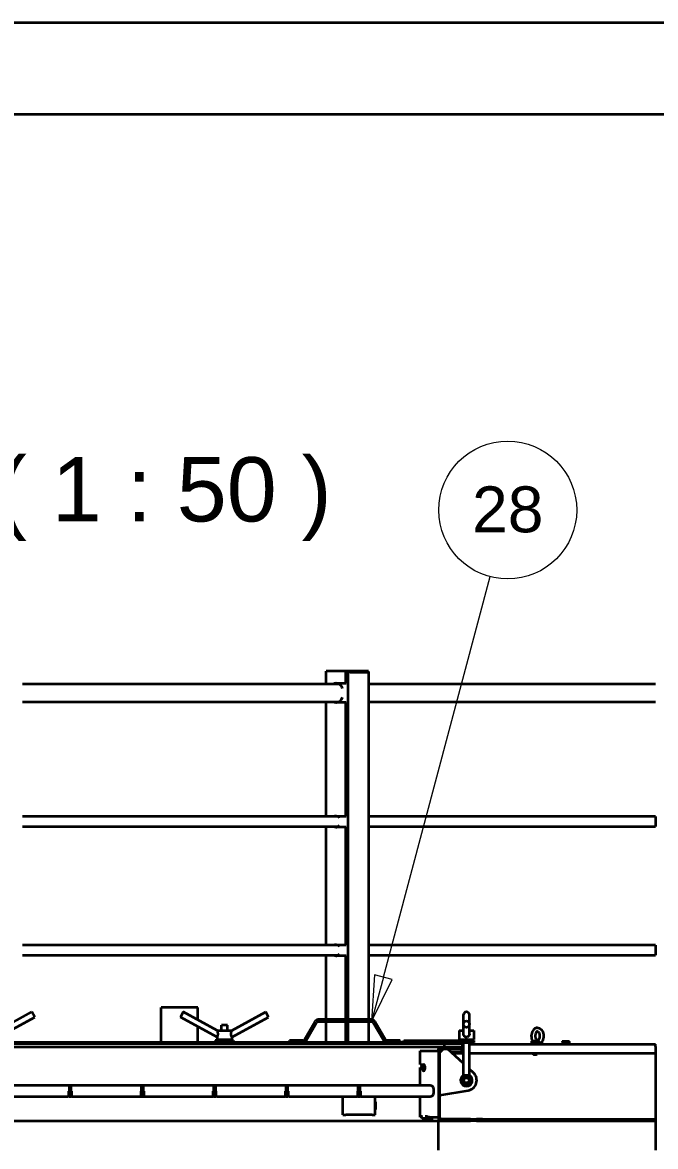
# Model space of a CAD drawing. Header units: millimetres. Extents: x 0 to 42050, y 0 to 29700.
# Drawn here: x 24271 to 25993, y 26642 to 29700 of the extents above; entities that cross this region are included whole.
import ezdxf

# ---------------------------------------------------------------- set-up
doc = ezdxf.new("R2010")
doc.units = ezdxf.units.MM
doc.header["$LTSCALE"] = 50
doc.layers.get('0').update_dxf_attribs({"lineweight": 18})
for name, color, linetype, lineweight in [('Border', 7, 'Continuous', 35), ('Hatch', 7, 'Continuous', 18), ('Symbol', 7, 'Continuous', 18), ('Visible', 7, 'Continuous', 35)]:
    doc.layers.add(name, color=color, linetype=linetype, lineweight=lineweight)
doc.styles.add('Label Text', font='arial.ttf')
doc.styles.add('Note Text', font='arial.ttf')
pattern_1 = [(340.0148, (0, 0), (54.2571, 149.19025), [])]
pattern_2 = [(250.01467, (0, 0), (149.1901, -54.2575), [])]
pattern_3 = [(10.0149, (0, 0), (-27.6073, 156.33106), [])]

# ---------------------------------------------------------------- blocks, each defined once
blk = doc.blocks.new('Borders Bigadan Border')
at = {"layer": 'Border'}
for p, q in [((0, 594), (841, 594)), ((836, 589), (20, 589))]:
    blk.add_line(p, q, dxfattribs=at)
blk = doc.blocks.new('Balloon8')
at = {"layer": 'Symbol'}
for p, q in [((505.056, 542.068), (510.858, 563.863)), ((504.573, 542.196), (504.413, 539.652)), ((505.056, 542.068), (504.413, 539.652)), ((504.413, 539.652), (505.54, 541.939)), ((505.54, 541.939), (504.573, 542.196))]:
    blk.add_line(p, q, dxfattribs=at)
at = {"layer": 'Symbol', "flags": 128}
blk.add_lwpolyline([(504.573, 542.196), (504.413, 539.652), (505.54, 541.939), (504.573, 542.196)], dxfattribs=at)
at = {"layer": 'Symbol'}
blk.add_circle((511.819, 567.473), 3.75, dxfattribs=at)
blk.add_solid([(504.573, 542.196), (504.413, 539.652), (505.54, 541.939), (504.573, 542.196)], dxfattribs=at)
at = {"layer": 'Symbol', "insert": (511.819, 567.494), "char_height": 2.5, "attachment_point": 5, "style": 'Note Text'}
blk.add_mtext('28', dxfattribs=at)

msp = doc.modelspace()

# ---------------------------------------------------------------- hatches: boundary and pattern name
at = {"layer": 'Hatch'}
h = msp.add_hatch(dxfattribs=at)
h.set_pattern_fill('ANSI31', color=256, scale=1270, angle=235.01463, style=0)
h.set_pattern_definition([(280.01463, (0, 0), (156.3312, 27.60655), [])])
edge = h.paths.add_edge_path()
edge.add_ellipse((25478.62, 26975.17), major_axis=(0, 9.1), ratio=0.8790755, start_angle=0, end_angle=360)
h = msp.add_hatch(dxfattribs=at)
h.set_pattern_fill('ANSI31', color=256, scale=1270, angle=295.01482, style=0)
h.set_pattern_definition(pattern_1)
edge = h.paths.add_edge_path()
edge.add_line((23537.62, 26900.33), (23537.62, 26912.33))
edge.add_line((23537.62, 26912.33), (23537.62, 26919.33))
edge.add_ellipse((23540.62, 26919.33), major_axis=(0, 3), ratio=1, start_angle=0, end_angle=90, ccw=False)
edge.add_line((23540.62, 26922.33), (23587.62, 26922.33))
edge.add_line((23587.62, 26922.33), (25417.62, 26922.33))
edge.add_line((25417.62, 26922.33), (25464.62, 26922.33))
edge.add_ellipse((25464.62, 26919.33), major_axis=(0, 3), ratio=1, start_angle=270, end_angle=360, ccw=False)
edge.add_line((25467.62, 26919.33), (25467.62, 26912.33))
edge.add_line((25467.62, 26912.33), (25467.62, 26900.33))
edge.add_line((25467.62, 26900.33), (25470.62, 26900.33))
edge.add_line((25470.62, 26900.33), (25470.62, 26919.33))
edge.add_ellipse((25464.62, 26919.33), major_axis=(0, 6), ratio=1, start_angle=270, end_angle=360)
edge.add_line((25464.62, 26925.33), (23540.62, 26925.33))
edge.add_ellipse((23540.62, 26919.33), major_axis=(0, 6), ratio=1, start_angle=0, end_angle=90)
edge.add_line((23534.62, 26919.33), (23534.62, 26900.33))
edge.add_line((23534.62, 26900.33), (23537.62, 26900.33))
h = msp.add_hatch(dxfattribs=at)
h.set_pattern_fill('ANSI31', color=256, scale=1270, angle=-34.98511, style=0)
h.set_pattern_definition(pattern_3)
edge = h.paths.add_edge_path()
edge.add_line((25462.62, 26912.33), (25410.62, 26912.33))
edge.add_ellipse((25410.62, 26904.33), major_axis=(-8, 0), ratio=1, start_angle=270, end_angle=360)
edge.add_line((25402.62, 26904.33), (25402.62, 26720.33))
edge.add_ellipse((25410.62, 26720.33), major_axis=(-8, 0), ratio=1, start_angle=0, end_angle=90)
edge.add_line((25410.62, 26712.33), (25489.62, 26712.33))
edge.add_line((25489.62, 26712.33), (25489.62, 26716.33))
edge.add_line((25489.62, 26716.33), (25410.62, 26716.33))
edge.add_ellipse((25410.62, 26720.33), major_axis=(-4, 0), ratio=1, start_angle=0, end_angle=90, ccw=False)
edge.add_line((25406.62, 26720.33), (25406.62, 26904.33))
edge.add_ellipse((25410.62, 26904.33), major_axis=(-4, 0), ratio=1, start_angle=270, end_angle=360, ccw=False)
edge.add_line((25410.62, 26908.33), (25462.62, 26908.33))
edge.add_line((25462.62, 26908.33), (25462.62, 26912.33))
h = msp.add_hatch(dxfattribs=at)
h.set_pattern_fill('ANSI31', color=256, scale=1270, angle=205.01467, style=0)
h.set_pattern_definition(pattern_2)
h.paths.add_polyline_path([(25467.62, 26912.33), (25467.62, 26919.33), (25467.62, 26922.33), (25464.62, 26922.33), (25417.62, 26922.33), (25417.62, 26912.33), (25462.62, 26912.33)])
h = msp.add_hatch(dxfattribs=at)
h.set_pattern_fill('ANSI31', color=256, scale=1270, angle=-34.98511, style=0)
h.set_pattern_definition(pattern_3)
h.paths.add_polyline_path([(24403.95, 26778.33), (24403.95, 26808.33), (24397.95, 26808.33), (24397.95, 26778.33)])
h = msp.add_hatch(dxfattribs=at)
h.set_pattern_fill('ANSI31', color=256, scale=1270, angle=205.01467, style=0)
h.set_pattern_definition(pattern_2)
h.paths.add_polyline_path([(24600.42, 26778.33), (24600.42, 26808.33), (24594.42, 26808.33), (24594.42, 26778.33)])
h = msp.add_hatch(dxfattribs=at)
h.set_pattern_fill('ANSI31', color=256, scale=1270, angle=205.01467, style=0)
h.set_pattern_definition(pattern_2)
h.paths.add_polyline_path([(24796.78, 26778.33), (24796.78, 26808.33), (24790.78, 26808.33), (24790.78, 26778.33)])
h = msp.add_hatch(dxfattribs=at)
h.set_pattern_fill('ANSI31', color=256, scale=1270, angle=295.01482, style=0)
h.set_pattern_definition(pattern_1)
h.paths.add_polyline_path([(24993.22, 26778.33), (24993.22, 26808.33), (24987.22, 26808.33), (24987.22, 26778.33)])
h = msp.add_hatch(dxfattribs=at)
h.set_pattern_fill('ANSI31', color=256, scale=1270, angle=220.01465, style=0)
h.set_pattern_definition([(265.01465, (0, 0), (158.14944, -13.79554), [])])
h.paths.add_polyline_path([(25189.62, 26778.33), (25189.62, 26808.33), (25183.62, 26808.33), (25183.62, 26778.33)])
h = msp.add_hatch(dxfattribs=at)
h.set_pattern_fill('ANSI31', color=256, scale=1270, angle=-34.98511, style=0)
h.set_pattern_definition(pattern_3)
h.paths.add_polyline_path([(25505.62, 26716.33), (25505.62, 26712.33), (25522.62, 26712.33), (25522.62, 26716.33)])

# ---------------------------------------------------------------- linework, layer by layer
at = {"layer": 'Visible', "color": 9, "true_color": 0xc0c0c0}
for p, q in [((25149.32, 27935.33), (25096.91, 27935.33)), ((25096.91, 27900.48), (25096.91, 27935.33)), ((25211.97, 27935.33), (25149.32, 27935.33)), ((25149.32, 27935.33), (25149.32, 27902.33)), ((25151.4, 27932.33), (25151.4, 27902.33)), ((25152.8, 27932.33), (25151.4, 27932.33)), ((25152.8, 27932.33), (25156.39, 27932.33)), ((25156.39, 27932.33), (25156.39, 26987.59)), ((25162.65, 27932.33), (25156.39, 27932.33)), ((25162.65, 27932.33), (25205.81, 27932.33)), ((25205.81, 27932.33), (25212.08, 27932.33)), ((25211.97, 27932.33), (25211.97, 27935.33)), ((25212.08, 27932.33), (25212.08, 26987.59)), ((25132.46, 27900.48), (24271.38, 27900.48)), ((25123.11, 27902.33), (25149.32, 27902.33)), ((25130.16, 27902.33), (25134.49, 27898.84)), ((25149.32, 27902.33), (25151.4, 27902.33)), ((25992.74, 27900.48), (25212.08, 27900.48)), ((24271.38, 27852.18), (25132.07, 27852.18)), ((25096.91, 27539.78), (25096.91, 27852.18)), ((25149.32, 27850.33), (25123.11, 27850.33)), ((25149.32, 27850.33), (25149.32, 27541.33)), ((25151.4, 27850.33), (25149.32, 27850.33)), ((25151.4, 27850.33), (25151.4, 27541.33)), ((25212.08, 27852.18), (25992.74, 27852.18)), ((25129.97, 27539.78), (24271.38, 27539.78)), ((25123.11, 27541.33), (25149.32, 27541.33)), ((25128.04, 27541.33), (25130.54, 27539.32)), ((25149.32, 27541.33), (25151.4, 27541.33)), ((25992.74, 27539.78), (25212.08, 27539.78)), ((25992.74, 27539.78), (25992.74, 27512.88)), ((24271.38, 27512.88), (25129.93, 27512.88)), ((25096.91, 27189.78), (25096.91, 27512.88)), ((25149.32, 27511.33), (25123.11, 27511.33)), ((25149.32, 27511.33), (25149.32, 27191.33)), ((25151.4, 27511.33), (25149.32, 27511.33)), ((25151.4, 27511.33), (25151.4, 27191.33)), ((25212.08, 27512.88), (25992.74, 27512.88)), ((25129.97, 27189.78), (24271.38, 27189.78)), ((25123.11, 27191.33), (25149.32, 27191.33)), ((25128.04, 27191.33), (25130.54, 27189.32)), ((25149.32, 27191.33), (25151.4, 27191.33)), ((25992.74, 27189.78), (25212.08, 27189.78)), ((25992.74, 27189.78), (25992.74, 27162.88)), ((24271.38, 27162.88), (25129.93, 27162.88)), ((25096.91, 26987.59), (25096.91, 27162.88)), ((25149.32, 27161.33), (25123.11, 27161.33)), ((25149.32, 27161.33), (25149.32, 26987.59)), ((25151.4, 27161.33), (25149.32, 27161.33)), ((25151.4, 27161.33), (25151.4, 26987.59)), ((25212.08, 27162.88), (25992.74, 27162.88)), ((25096.91, 26925.33), (25096.91, 26982.59)), ((25149.32, 26982.59), (25149.32, 26925.33)), ((25151.4, 26982.59), (25151.4, 26925.33)), ((25156.39, 26982.59), (25156.39, 26925.33)), ((25212.08, 26982.59), (25212.08, 26925.33)), ((23897.62, 26712.33), (25402.62, 26712.33)), ((25402.62, 26632.33), (25402.62, 26712.33)), ((25402.62, 26712.33), (25410.62, 26712.33)), ((25522.62, 26712.33), (25992.74, 26712.33)), ((25992.74, 26712.33), (25992.74, 26632.33))]:
    msp.add_line(p, q, dxfattribs=at)
at = {"layer": 'Visible'}
for p, q in [((24204.62, 26958.24), (24296.99, 27008.33)), ((24304.62, 26994.26), (24296.99, 27008.33)), ((24648.62, 26925.33), (24648.62, 27020.33)), ((24748.62, 27020.33), (24648.62, 27020.33)), ((24708.24, 27008.33), (24700.62, 26994.26)), ((24800.62, 26958.24), (24708.24, 27008.33)), ((24748.62, 26986.44), (24748.62, 27020.33)), ((24840.62, 26958.24), (24932.99, 27008.33)), ((24940.62, 26994.26), (24932.99, 27008.33)), ((25470.62, 26975.17), (25470.62, 27001.3)), ((25486.62, 26975.17), (25486.62, 27001.3)), ((24204.62, 26940.04), (24304.62, 26994.26)), ((24800.62, 26940.04), (24700.62, 26994.26)), ((24828.62, 26972.33), (24812.62, 26972.33)), ((24812.62, 26958.33), (24812.62, 26972.33)), ((24828.62, 26958.33), (24828.62, 26972.33)), ((24840.62, 26940.04), (24940.62, 26994.26)), ((25066.91, 26982.59), (25038.18, 26932.83)), ((25042.51, 26930.33), (25071.24, 26980.09)), ((25220.67, 26987.59), (25075.57, 26987.59)), ((25075.57, 26982.59), (25220.67, 26982.59)), ((25225, 26980.09), (25253.73, 26930.33)), ((25258.06, 26932.83), (25229.33, 26982.59)), ((25470.62, 26948.23), (25470.62, 26975.17)), ((25486.62, 26948.23), (25486.62, 26975.17)), ((24748.62, 26925.33), (24748.62, 26968.23)), ((24800.62, 26958.33), (24840.62, 26958.33)), ((24800.62, 26958.33), (24800.62, 26958.24)), ((24800.62, 26940.04), (24800.62, 26933.33)), ((24840.62, 26958.33), (24840.62, 26958.24)), ((24840.62, 26940.04), (24840.62, 26933.33)), ((25458.62, 26958.33), (25470.62, 26958.33)), ((25458.62, 26958.33), (25458.62, 26933.33)), ((25486.62, 26958.33), (25498.62, 26958.33)), ((25498.62, 26958.33), (25498.62, 26933.33)), ((25464.62, 26925.33), (23540.62, 26925.33)), ((23540.62, 26922.33), (25464.62, 26922.33)), ((25410.62, 26912.33), (23594.62, 26912.33)), ((24845.62, 26930.33), (24795.62, 26930.33)), ((24795.62, 26930.33), (24795.62, 26925.33)), ((24800.62, 26933.33), (24840.62, 26933.33)), ((24805.62, 26930.33), (24805.62, 26933.33)), ((24835.62, 26930.33), (24835.62, 26933.33)), ((24845.62, 26930.33), (24845.62, 26925.33)), ((25033.85, 26930.33), (24997.62, 26930.33)), ((24997.62, 26925.33), (24997.62, 26930.33)), ((25298.62, 26930.33), (25262.39, 26930.33)), ((25298.62, 26925.33), (25298.62, 26930.33)), ((25308.62, 26925.33), (25308.62, 26930.33)), ((25308.62, 26930.33), (25494.62, 26930.33)), ((25416.62, 26908.33), (25406.62, 26898.33)), ((25462.62, 26912.33), (25410.62, 26912.33)), ((25410.62, 26908.33), (25462.62, 26908.33)), ((25467.62, 26922.33), (25417.62, 26922.33)), ((25417.62, 26922.33), (25417.62, 26912.33)), ((25417.62, 26912.33), (25467.62, 26912.33)), ((25470.62, 26867.78), (25427.19, 26907.8)), ((25458.62, 26933.33), (25498.62, 26933.33)), ((25462.62, 26908.33), (25462.62, 26912.33)), ((25463.62, 26930.33), (25463.62, 26933.33)), ((25464.62, 26925.33), (25494.62, 26925.33)), ((25465.5, 26912.33), (25465.5, 26900.33)), ((25467.62, 26912.33), (25467.62, 26922.33)), ((25467.62, 26919.33), (25467.62, 26900.33)), ((25470.53, 26920.33), (25470.62, 26920.33)), ((25470.62, 26919.33), (25470.62, 26925.33)), ((25470.62, 26900.33), (25470.62, 26919.33)), ((25486.62, 26836.18), (25486.62, 26925.33)), ((25486.62, 26920.33), (25992.74, 26920.33)), ((25493.62, 26930.33), (25493.62, 26933.33)), ((25499.62, 26930.33), (25494.62, 26930.33)), ((25499.62, 26925.33), (25494.62, 26925.33)), ((25499.62, 26925.33), (25499.62, 26930.33)), ((25655.7, 26928.28), (25655.7, 26922.93)), ((25657.69, 26922.93), (25655.7, 26922.93)), ((25656.91, 26928.73), (25656.04, 26928.41)), ((25656.91, 26928.73), (25657.69, 26928.73)), ((25656.91, 26922.93), (25656.91, 26922.33)), ((25656.91, 26922.33), (25672.91, 26922.33)), ((25657.69, 26928.73), (25664.28, 26928.73)), ((25659.68, 26922.93), (25657.69, 26922.93)), ((25659, 26922.33), (25658.96, 26920.33)), ((25659.09, 26922.33), (25659.09, 26920.33)), ((25659.16, 26930.71), (25659.12, 26928.73)), ((25659.68, 26928.28), (25659.68, 26922.93)), ((25664.28, 26922.93), (25659.68, 26922.93)), ((25659.91, 26922.33), (25659.91, 26920.33)), ((25665.81, 26929.33), (25661.78, 26928.73)), ((25664.28, 26928.73), (25671.5, 26928.73)), ((25668.89, 26922.93), (25664.28, 26922.93)), ((25668.89, 26928.28), (25668.89, 26922.93)), ((25671.5, 26922.93), (25668.89, 26922.93)), ((25669.91, 26922.33), (25669.91, 26920.33)), ((25670.92, 26930.33), (25670.92, 26930.33)), ((25671.5, 26928.73), (25672.91, 26928.73)), ((25674.12, 26922.93), (25671.5, 26922.93)), ((25672.91, 26928.73), (25673.77, 26928.41)), ((25672.91, 26922.93), (25672.91, 26922.33)), ((25673.99, 26928.33), (25674.27, 26928.33)), ((25674.12, 26928.28), (25674.12, 26922.93)), ((25675.03, 26920.33), (25675.23, 26930.71)), ((25680.24, 26924.12), (25679.01, 26924.12)), ((25684.09, 26927.39), (25684.09, 26927.18)), ((25684.22, 26920.33), (25684.09, 26927.38)), ((25739.68, 26928.28), (25739.68, 26922.93)), ((25741.12, 26922.93), (25739.68, 26922.93)), ((25740.72, 26928.73), (25740.3, 26928.58)), ((25740.72, 26928.73), (25741.12, 26928.73)), ((25740.72, 26922.93), (25740.72, 26922.33)), ((25740.72, 26922.33), (25756.72, 26922.33)), ((25741.12, 26928.73), (25747.07, 26928.73)), ((25742.55, 26922.93), (25741.12, 26922.93)), ((25742.55, 26928.28), (25742.55, 26922.93)), ((25747.07, 26922.93), (25742.55, 26922.93)), ((25743.72, 26922.33), (25743.72, 26920.33)), ((25747.07, 26928.73), (25754.68, 26928.73)), ((25751.59, 26922.93), (25747.07, 26922.93)), ((25751.59, 26928.28), (25751.59, 26922.93)), ((25754.68, 26922.93), (25751.59, 26922.93)), ((25753.72, 26922.33), (25753.72, 26920.33)), ((25754.68, 26928.73), (25756.72, 26928.73)), ((25757.76, 26922.93), (25754.68, 26922.93)), ((25756.72, 26928.73), (25757.14, 26928.58)), ((25756.72, 26922.93), (25756.72, 26922.33)), ((25757.76, 26928.28), (25757.76, 26922.93)), ((25992.74, 26914.33), (25992.74, 26920.33)), ((25992.74, 26914.33), (25992.74, 26895.33)), ((25352.71, 26902.33), (25355.5, 26902.33)), ((25352.71, 26865.33), (25352.71, 26902.33)), ((25355.5, 26902.33), (25368.97, 26902.33)), ((25368.97, 26902.33), (25378.14, 26902.33)), ((25378.14, 26902.33), (25402.62, 26902.33)), ((25402.62, 26904.33), (25402.62, 26720.33)), ((25406.62, 26720.33), (25406.62, 26904.33)), ((25406.62, 26900.33), (25408.62, 26900.33)), ((25435.3, 26900.33), (25465.5, 26900.33)), ((25470.62, 26895.33), (25440.72, 26895.33)), ((25467.62, 26900.33), (25470.62, 26900.33)), ((25470.62, 26836.18), (25470.62, 26900.33)), ((25992.74, 26895.33), (25486.62, 26895.33)), ((25659.91, 26895.33), (25659.91, 26893.33)), ((25659.91, 26893.33), (25669.91, 26893.33)), ((25660.91, 26892.33), (25659.91, 26893.33)), ((25660.91, 26892.33), (25668.91, 26892.33)), ((25668.91, 26892.33), (25669.91, 26893.33)), ((25669.91, 26895.33), (25669.91, 26893.33)), ((25992.74, 26895.33), (25992.74, 26720.33)), ((25355.5, 26865.33), (25352.71, 26865.33)), ((25352.71, 26857.33), (25355.5, 26857.33)), ((25352.71, 26808.33), (25352.71, 26857.33)), ((25355.5, 26865.33), (25362.23, 26865.33)), ((25358.7, 26857.33), (25355.5, 26857.33)), ((25357.35, 26861.33), (25357.35, 26865.33)), ((25361.53, 26857.33), (25358.7, 26857.33)), ((25359.4, 26852.33), (25359.4, 26856.33)), ((25361.22, 26865.33), (25361.22, 26861.33)), ((25362.23, 26856.33), (25362.23, 26852.33)), ((25363.74, 26848.94), (25363.74, 26864.72)), ((25365.06, 26861.33), (25365.06, 26852.33)), ((25497.59, 26842.92), (25486.62, 26853.03)), ((25470.62, 26836.18), (25486.62, 26836.18)), ((24397.95, 26808.33), (24207.62, 26808.33)), ((24397.45, 26780.33), (24397.45, 26793.33)), ((24397.45, 26793.33), (24397.95, 26793.33)), ((24403.95, 26808.33), (24397.95, 26808.33)), ((24397.95, 26808.33), (24397.95, 26778.33)), ((24403.95, 26778.33), (24403.95, 26808.33)), ((24594.42, 26808.33), (24403.95, 26808.33)), ((24403.95, 26793.33), (24404.45, 26793.33)), ((24404.45, 26793.33), (24404.45, 26780.33)), ((24593.92, 26793.33), (24594.42, 26793.33)), ((24593.92, 26778.33), (24593.92, 26793.33)), ((24600.42, 26808.33), (24594.42, 26808.33)), ((24594.42, 26808.33), (24594.42, 26778.33)), ((24790.78, 26808.33), (24600.42, 26808.33)), ((24600.42, 26778.33), (24600.42, 26808.33)), ((24600.42, 26793.33), (24600.92, 26793.33)), ((24600.92, 26793.33), (24600.92, 26778.33)), ((24790.28, 26780.33), (24790.28, 26793.33)), ((24790.28, 26793.33), (24790.78, 26793.33)), ((24796.78, 26808.33), (24790.78, 26808.33)), ((24790.78, 26808.33), (24790.78, 26778.33)), ((24796.78, 26778.33), (24796.78, 26808.33)), ((24987.22, 26808.33), (24796.78, 26808.33)), ((24796.78, 26793.33), (24797.28, 26793.33)), ((24797.28, 26793.33), (24797.28, 26780.33)), ((24986.72, 26780.33), (24986.72, 26793.33)), ((24986.72, 26793.33), (24987.22, 26793.33)), ((24993.22, 26808.33), (24987.22, 26808.33)), ((24987.22, 26808.33), (24987.22, 26778.33)), ((25183.62, 26808.33), (24993.22, 26808.33)), ((24993.22, 26778.33), (24993.22, 26808.33)), ((24993.22, 26793.33), (24993.72, 26793.33)), ((24993.72, 26793.33), (24993.72, 26780.33)), ((25183.12, 26780.33), (25183.12, 26793.33)), ((25183.12, 26793.33), (25183.62, 26793.33)), ((25189.62, 26808.33), (25183.62, 26808.33)), ((25183.62, 26808.33), (25183.62, 26778.33)), ((25189.62, 26778.33), (25189.62, 26808.33)), ((25380.12, 26808.33), (25189.62, 26808.33)), ((25189.62, 26793.33), (25190.12, 26793.33)), ((25190.12, 26793.33), (25190.12, 26780.33)), ((25390.12, 26788.33), (25390.12, 26798.33)), ((25406.62, 26782.33), (25483.08, 26794.69)), ((24208.12, 26778.33), (24395.45, 26778.33)), ((24397.95, 26778.33), (24403.95, 26778.33)), ((24406.45, 26778.33), (24593.92, 26778.33)), ((24594.42, 26778.33), (24600.42, 26778.33)), ((24600.92, 26778.33), (24788.28, 26778.33)), ((24790.78, 26778.33), (24796.78, 26778.33)), ((24799.28, 26778.33), (24984.72, 26778.33)), ((24987.22, 26778.33), (24993.22, 26778.33)), ((24995.72, 26778.33), (25181.12, 26778.33)), ((25142.12, 26764.33), (25142.62, 26764.33)), ((25142.12, 26743.33), (25142.12, 26764.33)), ((25142.62, 26728.83), (25142.62, 26778.33)), ((25183.62, 26778.83), (25182.44, 26778.83)), ((25183.62, 26778.33), (25189.62, 26778.33)), ((25190.79, 26778.83), (25189.62, 26778.83)), ((25192.12, 26778.33), (25380.12, 26778.33)), ((25230.62, 26728.83), (25230.62, 26778.33)), ((25230.62, 26764.33), (25231.12, 26764.33)), ((25231.12, 26764.33), (25231.12, 26743.33)), ((25352.71, 26722.33), (25352.71, 26778.33)), ((25142.62, 26743.33), (25142.12, 26743.33)), ((25142.62, 26728.83), (25150.62, 26728.83)), ((25222.62, 26728.83), (25150.62, 26728.83)), ((25222.62, 26728.83), (25230.62, 26728.83)), ((25231.12, 26743.33), (25230.62, 26743.33)), ((25355.5, 26722.33), (25355.5, 26727.83)), ((25368.97, 26727.83), (25368.97, 26722.33)), ((25355.5, 26722.33), (25352.71, 26722.33)), ((25356.74, 26722.33), (25355.5, 26722.33)), ((25375.69, 26718.33), (25362.21, 26718.33)), ((25378.14, 26722.33), (25368.97, 26722.33)), ((25375.69, 26722.33), (25386.65, 26722.33)), ((25375.69, 26718.33), (25386.65, 26718.33)), ((25378.14, 26722.33), (25402.62, 26722.33)), ((25386.65, 26722.33), (25387.82, 26722.33)), ((25387.82, 26718.33), (25386.65, 26718.33)), ((25387.82, 26722.33), (25387.82, 26718.33)), ((25489.62, 26716.33), (25410.62, 26716.33)), ((25410.62, 26712.33), (25489.62, 26712.33)), ((25489.62, 26712.33), (25489.62, 26716.33)), ((25489.62, 26716.33), (25505.62, 26716.33)), ((25505.62, 26712.33), (25489.62, 26712.33)), ((25505.62, 26716.33), (25505.62, 26712.33)), ((25522.62, 26716.33), (25505.62, 26716.33)), ((25505.62, 26712.33), (25522.62, 26712.33)), ((25522.62, 26712.33), (25522.62, 26716.33)), ((25522.62, 26716.33), (25992.74, 26716.33)), ((25992.74, 26720.33), (25992.74, 26716.33)), ((25992.74, 26716.33), (25992.74, 26712.33))]:
    msp.add_line(p, q, dxfattribs=at)
for radius in [13.56, 11.58, 8.9, 8, 7]:
    msp.add_circle((25478.62, 26822.33), radius, dxfattribs=at)
for centre, radius, start, end in [((25075.57, 26977.59), 10, 90, 150), ((25075.57, 26977.59), 5, 90, 150), ((25220.67, 26977.59), 10, 30, 90), ((25220.67, 26977.59), 5, 30, 90), ((25033.85, 26935.33), 5, 270, 330), ((25033.85, 26935.33), 10, 270, 330), ((25262.39, 26935.33), 10, 210, 270), ((25262.39, 26935.33), 5, 210, 270), ((25410.62, 26904.33), 8, 90, 180), ((25410.62, 26904.33), 4, 90, 180), ((25425.84, 26906.33), 2, 47.33659, 90), ((25464.62, 26919.33), 6, 0, 90), ((25464.62, 26919.33), 3, 0, 90), ((25478.62, 26822.33), 16, 120, 60), ((25478.62, 26822.33), 28, 279.18077, 47.33659), ((25380.12, 26798.33), 10, 0, 90), ((25380.12, 26788.33), 10, 270, 0), ((24395.45, 26780.33), 2, 270, 0), ((24406.45, 26780.33), 2, 180, 270), ((24788.28, 26780.33), 2, 270, 0), ((24799.28, 26780.33), 2, 180, 270), ((24984.72, 26780.33), 2, 270, 0), ((24995.72, 26780.33), 2, 180, 270), ((25181.12, 26780.33), 2, 270, 0), ((25192.12, 26780.33), 2, 180, 270), ((25410.62, 26720.33), 8, 180, 270), ((25410.62, 26720.33), 4, 180, 270)]:
    msp.add_arc(centre, radius, start, end, dxfattribs=at)
at = {"layer": 'Visible', "color": 9, "true_color": 0xc0c0c0}
for centre, major_axis, start_param, end_param in [((25123.11, 27876.33), (0, 26), 0, 0.3795103), ((25125.2, 27876.33), (0, 26), 0, 0.3795103), ((25125.16, 27876.33), (0, -26), 2.0436914, 2.6179939), ((25125.16, 27876.33), (0, -26), 0.0011625, 1.0979012), ((25123.11, 27876.33), (0, -26), 5.903675, 6.2831853), ((25125.2, 27876.33), (0, -26), 5.903675, 6.2831853), ((25127.25, 27876.33), (0, -26), 5.903675, 6.2272075), ((25123.11, 27526.33), (0, 15), 0, 0.4586146), ((25125.2, 27526.33), (0, 15), 0, 0.4586146), ((25125.16, 27526.33), (0, -15), 2.2624317, 2.6179939), ((25123.11, 27526.33), (0, -15), 5.8245707, 6.2831853), ((25125.2, 27526.33), (0, -15), 5.8245707, 6.2831853), ((25127.25, 27526.33), (0, -15), 5.8245707, 6.1860551), ((25125.16, 27526.33), (0, -15), 0.002015, 0.879161), ((25123.11, 27176.33), (0, 15), 0, 0.4586146), ((25125.2, 27176.33), (0, 15), 0, 0.4586146), ((25125.16, 27176.33), (0, -15), 2.2624317, 2.6179939), ((25123.11, 27176.33), (0, -15), 5.8245707, 6.2831853), ((25125.2, 27176.33), (0, -15), 5.8245707, 6.2831853), ((25127.25, 27176.33), (0, -15), 5.8245707, 6.1860551), ((25125.16, 27176.33), (0, -15), 0.002015, 0.879161)]:
    msp.add_ellipse(centre, major_axis=major_axis, ratio=0.7178723, start_param=start_param, end_param=end_param, dxfattribs=at)
at = {"layer": 'Visible'}
for centre, major_axis, ratio, start_param, end_param in [((25478.62, 27001.3), (-8, 0), 0.8790755, 3.1415927, 6.2831853), ((25670.92, 26925.33), (0, 5), 0.7660444, 0, 0.0002462), ((25671.59, 27160.7), (-9.58, -500.78), 0.0160388, 1.0704484, 1.0885696), ((25356.32, 26861.33), (0, -4), 0.258819, 0, 1.5707963), ((25358.7, 26856.33), (0, 1), 0.7071068, 4.712389, 6.2831853), ((25362.23, 26852.33), (0, -4), 0.7071068, 4.712389, 7.8539816), ((25360.18, 26861.33), (0, -4), 0.258819, 0, 1.5707963), ((25361.53, 26856.33), (0, 1), 0.7071068, 4.712389, 6.2831853), ((25362.23, 26861.33), (0, 4), 0.7071068, 4.712389, 6.2831853), ((25365.06, 26852.33), (0, -4), 0.7071068, 4.712389, 5.7595865), ((25362.21, 26727.83), (0, 9.5), 0.7071068, 1.5707963, 2.1882317), ((25362.21, 26727.83), (0, -9.5), 0.7071068, 5.3298243, 6.2831853), ((25375.69, 26727.83), (0, -9.5), 0.7071068, 5.3298243, 6.2831853), ((25375.69, 26727.83), (0, -5.5), 0.7071068, 6.2809499, 6.2831853)]:
    msp.add_ellipse(centre, major_axis=major_axis, ratio=ratio, start_param=start_param, end_param=end_param, dxfattribs=at)
msp.add_ellipse((25478.62, 26975.17), major_axis=(0, 9.1), ratio=0.8790755, dxfattribs=at)
for points, knots in [([(24800.62, 26958.24), (24800.62, 26958.24), (24800.64, 26958.16), (24800.73, 26957.86), (24800.79, 26957.64), (24801.03, 26956.79), (24801.24, 26955.98), (24801.64, 26954.2), (24801.87, 26953.08), (24802.19, 26950.69), (24802.29, 26949.42), (24802.29, 26947.16), (24802.21, 26946.01), (24801.88, 26943.91), (24801.65, 26942.96), (24801.22, 26941.55), (24801, 26940.98), (24800.7, 26940.22), (24800.62, 26940.04), (24800.62, 26940.04)], [1.3676178, 1.3676178, 1.3676178, 1.3676178, 1.5312304, 1.5312304, 1.6948429, 1.6948429, 2.0220679, 2.0220679, 2.3786518, 2.3786518, 2.7352357, 2.7352357, 3.0571869, 3.0571869, 3.3791381, 3.3791381, 3.6795715, 3.6795715, 3.9800049, 3.9800049, 3.9800049, 3.9800049]), ([(24838.95, 26948.23), (24838.95, 26949.42), (24839.04, 26950.69), (24839.37, 26953.08), (24839.59, 26954.2), (24839.99, 26955.98), (24840.21, 26956.79), (24840.44, 26957.64), (24840.51, 26957.86), (24840.59, 26958.16), (24840.62, 26958.24), (24840.62, 26958.24)], [0, 0, 0, 0, 0.3565839, 0.3565839, 0.7131678, 0.7131678, 1.0403928, 1.0403928, 1.2040053, 1.2040053, 1.3676178, 1.3676178, 1.3676178, 1.3676178]), ([(24840.62, 26940.04), (24840.62, 26940.04), (24840.53, 26940.22), (24840.23, 26940.98), (24840.01, 26941.55), (24839.59, 26942.96), (24839.35, 26943.91), (24839.03, 26946.01), (24838.95, 26947.16), (24838.95, 26948.23)], [3.9800049, 3.9800049, 3.9800049, 3.9800049, 4.2804383, 4.2804383, 4.5808717, 4.5808717, 4.9028228, 4.9028228, 5.224774, 5.224774, 5.224774, 5.224774]), ([(25486.62, 26948.23), (25486.62, 26947.16), (25486.44, 26946.01), (25485.63, 26943.91), (25485, 26942.96), (25483.54, 26941.55), (25482.65, 26940.98), (25480.69, 26940.22), (25479.62, 26940.04), (25477.62, 26940.04), (25476.55, 26940.22), (25474.59, 26940.98), (25473.69, 26941.55), (25472.23, 26942.96), (25471.6, 26943.91), (25470.8, 26946.01), (25470.62, 26947.16), (25470.62, 26948.23)], [2.7352357, 2.7352357, 2.7352357, 2.7352357, 3.0571869, 3.0571869, 3.3791381, 3.3791381, 3.6795715, 3.6795715, 3.9800049, 3.9800049, 4.2804383, 4.2804383, 4.5808717, 4.5808717, 4.9028228, 4.9028228, 5.224774, 5.224774, 5.224774, 5.224774]), ([(25671.59, 26965.33), (25670, 26965.33), (25668.41, 26965.01), (25665.34, 26963.79), (25663.88, 26962.85), (25661.09, 26960.38), (25659.82, 26958.78), (25657.62, 26955.06), (25656.73, 26952.9), (25655.48, 26948.32), (25655.11, 26945.9), (25654.94, 26941.05), (25655.12, 26938.62), (25656.05, 26933.94), (25656.78, 26931.69), (25657.95, 26929.33), (25658.12, 26929.03), (25658.28, 26928.73)], [0, 0, 0, 0, 0.2516169, 0.2516169, 0.5251661, 0.5251661, 0.8437831, 0.8437831, 1.1922509, 1.1922509, 1.5444061, 1.5444061, 1.8953232, 1.8953232, 2.247432, 2.247432, 2.3007694, 2.3007694, 2.3007694, 2.3007694]), ([(25671.59, 26955.33), (25671.23, 26955.33), (25670.87, 26955.25), (25669.87, 26954.74), (25669.21, 26954.22), (25668.05, 26952.74), (25667.57, 26951.93), (25666.73, 26950.02), (25666.38, 26948.93), (25665.87, 26946.54), (25665.72, 26945.25), (25665.65, 26942.6), (25665.73, 26941.24), (25666.14, 26938.65), (25666.46, 26937.4), (25667.26, 26935.18), (25667.75, 26934.2), (25668.78, 26932.58), (25669.32, 26931.94), (25670.37, 26931), (25670.86, 26930.7), (25671.39, 26930.49), (25671.49, 26930.45), (25671.59, 26930.42)], [0, 0, 0, 0, 0.3141386, 0.3141386, 0.6801247, 0.6801247, 0.9517318, 0.9517318, 1.2229069, 1.2229069, 1.5002966, 1.5002966, 1.7814865, 1.7814865, 2.0618172, 2.0618172, 2.3369317, 2.3369317, 2.606469, 2.606469, 2.8856811, 2.8856811, 2.9603229, 2.9603229, 2.9603229, 2.9603229]), ([(25671.59, 26955.33), (25671.96, 26955.33), (25672.32, 26955.25), (25673.32, 26954.74), (25673.98, 26954.22), (25675.13, 26952.74), (25675.62, 26951.93), (25676.45, 26950.02), (25676.81, 26948.93), (25677.32, 26946.54), (25677.47, 26945.25), (25677.54, 26942.6), (25677.45, 26941.24), (25677.05, 26938.65), (25676.73, 26937.4), (25675.92, 26935.18), (25675.44, 26934.2), (25674.41, 26932.58), (25673.86, 26931.94), (25672.82, 26931), (25672.32, 26930.7), (25671.53, 26930.38), (25671.22, 26930.33), (25670.92, 26930.33)], [0, 0, 0, 0, 0.3141386, 0.3141386, 0.6801247, 0.6801247, 0.9517318, 0.9517318, 1.2229069, 1.2229069, 1.5002966, 1.5002966, 1.7814865, 1.7814865, 2.0618172, 2.0618172, 2.3369317, 2.3369317, 2.606469, 2.606469, 2.8856811, 2.8856811, 3.1413861, 3.1413861, 3.1413861, 3.1413861]), ([(25671.59, 26965.33), (25673.19, 26965.33), (25674.78, 26965.01), (25677.85, 26963.79), (25679.31, 26962.85), (25682.09, 26960.38), (25683.36, 26958.78), (25685.56, 26955.06), (25686.45, 26952.9), (25687.71, 26948.32), (25688.07, 26945.9), (25688.25, 26941.05), (25688.06, 26938.62), (25687.14, 26933.94), (25686.4, 26931.69), (25684.58, 26928.02), (25683.6, 26926.52), (25682.43, 26925.21)], [0, 0, 0, 0, 0.2516169, 0.2516169, 0.5251661, 0.5251661, 0.8437831, 0.8437831, 1.1922509, 1.1922509, 1.5444061, 1.5444061, 1.8953232, 1.8953232, 2.247432, 2.247432, 2.526386, 2.526386, 2.526386, 2.526386]), ([(25402.62, 26904.33), (25402.62, 26906.07), (25403.02, 26907.46), (25403.8, 26908.75), (25403.95, 26908.96), (25404.52, 26909.68), (25404.99, 26910.11), (25405.5, 26910.48)], [0, 0, 0, 0, 0.27672696, 0.27672696, 0.33663418, 0.33663418, 0.49173782, 0.49173782, 0.49173782, 0.49173782]), ([(25665.81, 26929.33), (25666.65, 26929.45), (25667.39, 26929.56), (25668.17, 26929.64), (25668.36, 26929.66), (25668.66, 26929.68), (25668.76, 26929.69), (25668.91, 26929.7), (25668.95, 26929.7), (25669.01, 26929.7), (25669.04, 26929.7), (25669.06, 26929.7)], [-0.35290904, -0.35290904, -0.35290904, -0.35290904, -0.14264662, -0.14264662, -0.07199889, -0.07199889, -0.02885542, -0.02885542, -0.01167621, -0.01167621, -0.00006359, -0.00006359, -0.00006359, -0.00006359]), ([(25669.06, 26929.7), (25669.08, 26929.7), (25669.09, 26929.7), (25669.11, 26929.7), (25669.13, 26929.7), (25669.17, 26929.7), (25669.2, 26929.7), (25669.31, 26929.69), (25669.39, 26929.69), (25669.99, 26929.62), (25670.32, 26929.42), (25671.33, 26929.04), (25671.79, 26928.89), (25672.42, 26928.73)], [-1.4562933, -1.4562933, -1.4562933, -1.4562933, -1.4437836, -1.4437836, -1.4301303, -1.4301303, -1.3948526, -1.3948526, -1.3011521, -1.3011521, -0.5710757, -0.5710757, -0.1887493, -0.1887493, -0.1887493, -0.1887493]), ([(25669.06, 26929.7), (25669.06, 26929.7), (25669.06, 26929.7), (25669.06, 26929.7), (25669.06, 26929.7), (25669.06, 26929.7)], [13.6573173803, 13.6573173803, 13.6573173803, 13.6573173803, 13.65757557466, 13.65757557466, 13.65783376903, 13.65783376903, 13.65783376903, 13.65783376903]), ([(25679.01, 26924.12), (25678.6, 26924.12), (25678.18, 26924.23), (25677.38, 26924.65), (25677.01, 26924.98), (25676.3, 26925.86), (25676, 26926.43), (25675.57, 26927.59), (25675.44, 26928.17), (25675.25, 26929.4), (25675.22, 26930.05), (25675.23, 26930.71)], [0, 0, 0, 0, 0.16379762, 0.16379762, 0.33882006, 0.33882006, 0.54455366, 0.54455366, 0.72322922, 0.72322922, 0.91761563, 0.91761563, 0.91761563, 0.91761563]), ([(25682.43, 26925.21), (25682.16, 26924.92), (25681.87, 26924.67), (25681.35, 26924.37), (25681.13, 26924.27), (25680.69, 26924.15), (25680.47, 26924.12), (25680.24, 26924.12)], [0.75696546, 0.75696546, 0.75696546, 0.75696546, 0.95543396, 0.95543396, 1.08566273, 1.08566273, 1.21434808, 1.21434808, 1.21434808, 1.21434808]), ([(25402.62, 26720.33), (25402.62, 26718.59), (25403.02, 26717.2), (25403.8, 26715.91), (25403.95, 26715.7), (25404.52, 26714.98), (25404.99, 26714.54), (25405.5, 26714.17)], [0, 0, 0, 0, 0.27672696, 0.27672696, 0.33663418, 0.33663418, 0.49173782, 0.49173782, 0.49173782, 0.49173782])]:
    msp.add_open_spline(points, degree=3, knots=knots, dxfattribs=at)
for points, weights in [([(25655.7, 26928.28), (25656.76, 26928.73), (25657.69, 26928.73)], [1.0003653387, 1.03814443452, 1]), ([(25657.69, 26928.73), (25658.61, 26928.73), (25659.68, 26928.28)], [1, 1.03814443452, 1.0003653387]), ([(25659.68, 26928.28), (25662.15, 26928.73), (25664.28, 26928.73)], [1.0003653387, 1.03814443452, 1]), ([(25664.28, 26928.73), (25666.42, 26928.73), (25668.89, 26928.28)], [1, 1.03814443452, 1.0003653387]), ([(25668.89, 26928.28), (25670.29, 26928.73), (25671.5, 26928.73)], [1.0003653387, 1.03814443452, 1]), ([(25671.5, 26928.73), (25672.72, 26928.73), (25674.12, 26928.28)], [1, 1.03814443452, 1.0003653387]), ([(25673.67, 26928.45), (25673.96, 26928.39), (25674.27, 26928.33)], [1.04706921306, 1.02402863138, 1]), ([(25674.12, 26928.28), (25673.94, 26928.35), (25673.77, 26928.41)], [1.0003653387, 1.00637284525, 1.01046052619]), ([(25739.68, 26928.28), (25740.45, 26928.73), (25741.12, 26928.73)], [1.0003653387, 1.03814443452, 1]), ([(25741.12, 26928.73), (25741.78, 26928.73), (25742.55, 26928.28)], [1, 1.03814443452, 1.0003653387]), ([(25742.55, 26928.28), (25744.98, 26928.73), (25747.07, 26928.73)], [1.0003653387, 1.03814443452, 1]), ([(25747.07, 26928.73), (25749.17, 26928.73), (25751.59, 26928.28)], [1, 1.03814443452, 1.0003653387]), ([(25751.59, 26928.28), (25753.25, 26928.73), (25754.68, 26928.73)], [1.0003653387, 1.03814443452, 1]), ([(25754.68, 26928.73), (25756.11, 26928.73), (25757.76, 26928.28)], [1, 1.03814443452, 1.0003653387]), ([(25757.76, 26928.28), (25757.43, 26928.47), (25757.14, 26928.58)], [1.0003653387, 1.01600419584, 1.01863287315]), ([(25472.83, 26832.36), (25470.14, 26830.81), (25467.03, 26829.02)], [1, 1.0379548493, 1]), ([(25467.03, 26829.02), (25467.03, 26825.43), (25467.03, 26822.33)], [1, 1.0379548493, 1]), ([(25467.03, 26822.33), (25467.03, 26819.22), (25467.03, 26815.64)], [1, 1.0379548493, 1]), ([(25478.62, 26835.7), (25475.51, 26833.91), (25472.83, 26832.36)], [1, 1.0379548493, 1]), ([(25484.41, 26832.36), (25481.72, 26833.91), (25478.62, 26835.7)], [1, 1.0379548493, 1]), ([(25490.2, 26829.02), (25487.1, 26830.81), (25484.41, 26832.36)], [1, 1.0379548493, 1]), ([(25490.2, 26822.33), (25490.2, 26825.43), (25490.2, 26829.02)], [1, 1.0379548493, 1]), ([(25490.2, 26815.64), (25490.2, 26819.22), (25490.2, 26822.33)], [1, 1.0379548493, 1]), ([(25467.03, 26815.64), (25470.14, 26813.85), (25472.83, 26812.3)], [1, 1.0379548493, 1]), ([(25472.83, 26812.3), (25475.51, 26810.74), (25478.62, 26808.95)], [1, 1.0379548493, 1]), ([(25478.62, 26808.95), (25481.72, 26810.74), (25484.41, 26812.3)], [1, 1.0379548493, 1]), ([(25484.41, 26812.3), (25487.1, 26813.85), (25490.2, 26815.64)], [1, 1.0379548493, 1])]:
    msp.add_rational_spline(points, weights, degree=2, dxfattribs=at)

# ---------------------------------------------------------------- block references
at = {"xscale": 50, "yscale": 50, "zscale": 50}
msp.add_blockref('Borders Bigadan Border', (0, 0), dxfattribs=at)
at = {"layer": 'Symbol', "xscale": 50, "yscale": 50, "zscale": 50}
msp.add_blockref('Balloon8', (0, 0), dxfattribs=at)

# ---------------------------------------------------------------- texts
at = {"layer": 'Symbol', "insert": (23699.47, 28289.93), "char_height": 175, "attachment_point": 7, "style": 'Label Text'}
msp.add_mtext('C-C ( 1 : 50 )', dxfattribs=at)

doc.saveas('drawing.dxf')
